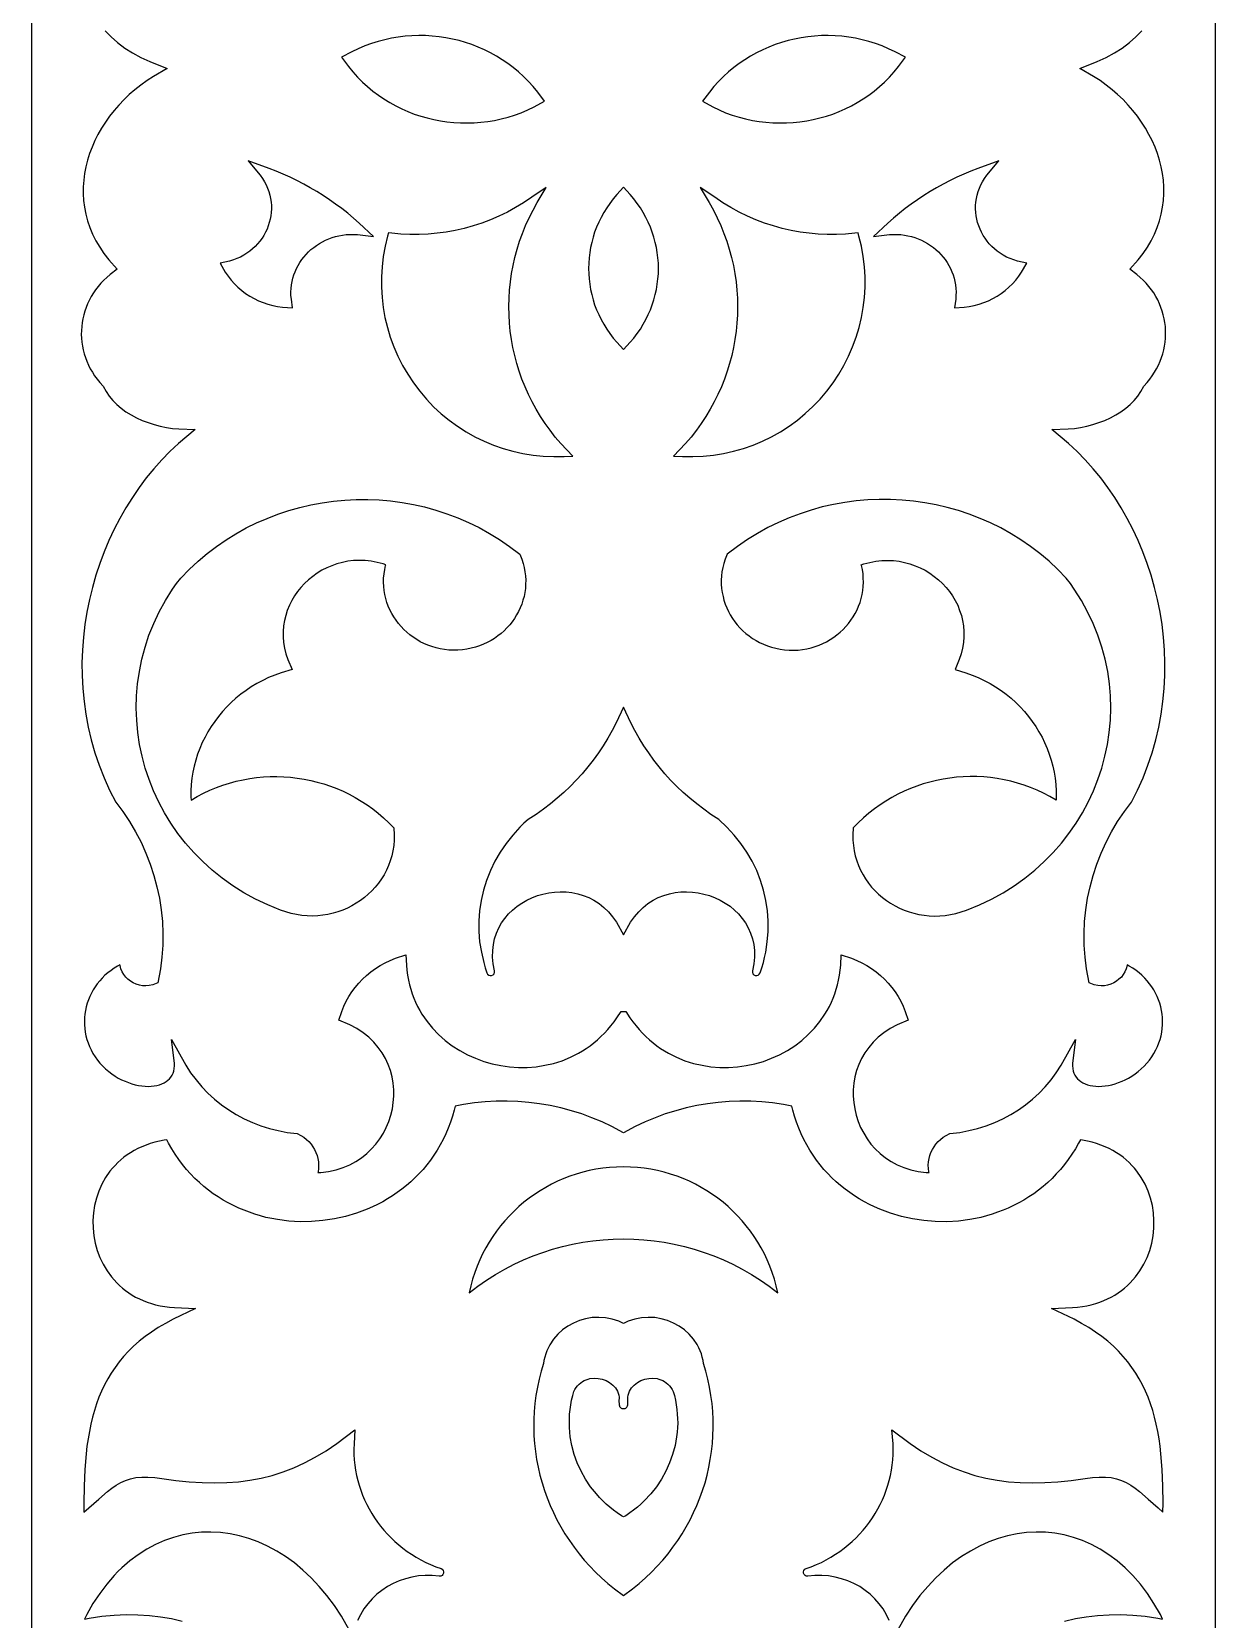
# Model space of a CAD drawing. Extents: x 1009 to 1098, y 41 to 748.
# Drawn here: x 1008.7 to 1098.2, y 456.9 to 577 of the extents above; entities that cross this region are included whole.
import ezdxf

# ---------------------------------------------------------------- set-up
doc = ezdxf.new("R2010")
doc.units = 0
doc.layers.add('LAYER_1', color=18, linetype='CONTINUOUS')

msp = doc.modelspace()

# ---------------------------------------------------------------- linework, layer by layer
at = {"layer": 'LAYER_1'}
for points in [[(1008.66, 394.03), (1008.66, 692.78)], [(1098.18, 692.78), (1098.18, 394.03)], [(1014.22, 577.1), (1014.67, 576.64), (1015.16, 576.21), (1015.7, 575.8), (1016.28, 575.43), (1016.91, 575.08), (1017.59, 574.77), (1018.91, 574.26), (1017.86, 573.65), (1017.38, 573.34), (1016.91, 573), (1016.47, 572.65), (1016.04, 572.28), (1015.64, 571.9), (1015.25, 571.49), (1014.89, 571.07), (1014.55, 570.64), (1014.23, 570.2), (1013.94, 569.74), (1013.67, 569.27), (1013.43, 568.8), (1013.22, 568.31), (1013.03, 567.82), (1012.88, 567.32), (1012.75, 566.82), (1012.65, 566.31), (1012.59, 565.8), (1012.55, 565.29), (1012.55, 564.77), (1012.58, 564.26), (1012.64, 563.75), (1012.74, 563.23), (1012.88, 562.73), (1013.05, 562.22), (1013.26, 561.72), (1013.51, 561.22), (1013.8, 560.73), (1014.12, 560.25), (1014.49, 559.78), (1015.13, 559.06), (1014.59, 558.66), (1014.34, 558.45), (1014.11, 558.23), (1013.89, 558), (1013.68, 557.77), (1013.49, 557.52), (1013.32, 557.27), (1013.16, 557), (1013.02, 556.74), (1012.89, 556.46), (1012.77, 556.18), (1012.68, 555.9), (1012.59, 555.61), (1012.53, 555.32), (1012.47, 555.03), (1012.44, 554.74), (1012.42, 554.44), (1012.41, 554.14), (1012.42, 553.85), (1012.45, 553.55), (1012.5, 553.25), (1012.55, 552.96), (1012.63, 552.67), (1012.72, 552.38), (1012.83, 552.1), (1012.95, 551.82), (1013.09, 551.54), (1013.25, 551.27), (1013.42, 551.01), (1013.61, 550.75), (1013.82, 550.5), (1014.07, 550.23), (1014.29, 549.81), (1014.52, 549.47), (1014.79, 549.14), (1015.1, 548.84), (1015.43, 548.55), (1015.79, 548.29), (1016.18, 548.04), (1016.59, 547.82), (1017.02, 547.63), (1017.47, 547.46), (1017.92, 547.31), (1018.38, 547.19), (1018.85, 547.09), (1019.32, 547.02), (1019.78, 546.98), (1021.02, 546.94), (1019.76, 545.87), (1019.11, 545.27), (1018.49, 544.64), (1017.89, 543.97), (1017.32, 543.28), (1016.78, 542.55), (1016.27, 541.8), (1015.78, 541.02), (1015.32, 540.22), (1014.89, 539.4), (1014.5, 538.55), (1014.13, 537.69), (1013.8, 536.81), (1013.51, 535.91), (1013.25, 534.99), (1013.02, 534.07), (1012.83, 533.13), (1012.68, 532.18), (1012.57, 531.22), (1012.5, 530.26), (1012.46, 529.29), (1012.47, 528.32), (1012.52, 527.34), (1012.62, 526.37), (1012.75, 525.4), (1012.94, 524.42), (1013.16, 523.46), (1013.44, 522.49), (1013.76, 521.54), (1014.13, 520.59), (1014.55, 519.66), (1015.01, 518.75), (1015.54, 518.04), (1016.05, 517.29), (1016.51, 516.51), (1016.93, 515.71), (1017.3, 514.89), (1017.62, 514.06), (1017.9, 513.21), (1018.13, 512.35), (1018.32, 511.48), (1018.45, 510.6), (1018.54, 509.71), (1018.58, 508.82), (1018.57, 507.93), (1018.51, 507.03), (1018.4, 506.13), (1018.21, 505.08), (1017.81, 504.93), (1017.55, 504.88), (1017.3, 504.85), (1017.05, 504.86), (1016.8, 504.9), (1016.57, 504.98), (1016.34, 505.07), (1016.13, 505.2), (1015.94, 505.35), (1015.77, 505.52), (1015.62, 505.71), (1015.5, 505.92), (1015.4, 506.15), (1015.34, 506.39), (1015.33, 506.43), (1015.16, 506.34), (1014.9, 506.19), (1014.66, 506.02), (1014.42, 505.84), (1014.2, 505.65), (1014, 505.44), (1013.8, 505.23), (1013.62, 505.01), (1013.46, 504.78), (1013.31, 504.54), (1013.18, 504.3), (1013.06, 504.05), (1012.95, 503.79), (1012.86, 503.53), (1012.79, 503.27), (1012.73, 503), (1012.68, 502.72), (1012.66, 502.45), (1012.65, 502.17), (1012.65, 501.9), (1012.67, 501.62), (1012.71, 501.35), (1012.76, 501.07), (1012.83, 500.8), (1012.92, 500.53), (1013.03, 500.26), (1013.15, 500), (1013.29, 499.74), (1013.45, 499.49), (1013.63, 499.24), (1013.82, 499.01), (1014.03, 498.78), (1014.25, 498.57), (1014.48, 498.37), (1014.72, 498.19), (1014.96, 498.03), (1015.21, 497.88), (1015.46, 497.75), (1015.72, 497.63), (1015.97, 497.53), (1016.23, 497.44), (1016.49, 497.37), (1016.74, 497.32), (1016.99, 497.28), (1017.23, 497.26), (1017.47, 497.25), (1017.7, 497.26), (1017.91, 497.29), (1018.12, 497.32), (1018.32, 497.37), (1018.5, 497.44), (1018.67, 497.52), (1018.83, 497.61), (1018.96, 497.71), (1019.08, 497.82), (1019.19, 497.95), (1019.28, 498.09), (1019.35, 498.24), (1019.41, 498.41), (1019.44, 498.59), (1019.46, 498.79), (1019.45, 499), (1019.22, 500.79), (1020.32, 498.84), (1020.68, 498.27), (1021.09, 497.73), (1021.52, 497.22), (1021.99, 496.74), (1022.49, 496.28), (1023.01, 495.86), (1023.56, 495.47), (1024.13, 495.12), (1024.73, 494.8), (1025.35, 494.52), (1025.98, 494.27), (1026.64, 494.07), (1027.3, 493.9), (1027.99, 493.77), (1028.75, 493.68), (1029.02, 493.54), (1029.24, 493.4), (1029.44, 493.24), (1029.62, 493.07), (1029.79, 492.88), (1029.93, 492.68), (1030.06, 492.47), (1030.16, 492.24), (1030.25, 492.01), (1030.31, 491.78), (1030.35, 491.53), (1030.36, 491.28), (1030.36, 491.04), (1030.32, 490.78), (1030.31, 490.72), (1030.53, 490.73), (1031.12, 490.81), (1031.68, 490.93), (1032.21, 491.1), (1032.71, 491.31), (1033.18, 491.56), (1033.61, 491.85), (1034.01, 492.16), (1034.37, 492.51), (1034.7, 492.88), (1035, 493.28), (1035.26, 493.7), (1035.48, 494.14), (1035.67, 494.59), (1035.82, 495.06), (1035.94, 495.54), (1036.01, 496.02), (1036.05, 496.51), (1036.04, 496.99), (1036, 497.48), (1035.92, 497.96), (1035.79, 498.44), (1035.62, 498.9), (1035.42, 499.35), (1035.17, 499.78), (1034.87, 500.2), (1034.53, 500.59), (1034.15, 500.96), (1033.72, 501.31), (1033.25, 501.62), (1032.73, 501.9), (1031.89, 502.26), (1032.11, 502.92), (1032.27, 503.31), (1032.45, 503.69), (1032.65, 504.05), (1032.88, 504.4), (1033.13, 504.74), (1033.4, 505.06), (1033.69, 505.36), (1033.99, 505.64), (1034.32, 505.91), (1034.66, 506.16), (1035.02, 506.39), (1035.39, 506.59), (1035.78, 506.78), (1036.18, 506.94), (1036.95, 507.2), (1037, 506.41), (1037.03, 506.03), (1037.08, 505.66), (1037.15, 505.29), (1037.23, 504.94), (1037.33, 504.59), (1037.44, 504.26), (1037.56, 503.93), (1037.7, 503.61), (1037.85, 503.3), (1038.01, 503), (1038.18, 502.71), (1038.56, 502.15), (1038.98, 501.64), (1039.44, 501.16), (1039.94, 500.72), (1040.47, 500.32), (1041.03, 499.96), (1041.61, 499.64), (1042.22, 499.37), (1042.85, 499.14), (1043.49, 498.95), (1044.14, 498.82), (1044.8, 498.72), (1045.47, 498.68), (1046.14, 498.68), (1046.81, 498.73), (1047.48, 498.84), (1048.13, 498.99), (1048.78, 499.19), (1049.41, 499.45), (1050.03, 499.76), (1050.32, 499.93), (1050.61, 500.12), (1050.9, 500.32), (1051.18, 500.54), (1051.46, 500.77), (1051.72, 501.01), (1051.98, 501.27), (1052.23, 501.54), (1052.47, 501.83), (1052.71, 502.13), (1052.93, 502.44), (1053.24, 502.91), (1053.42, 502.91), (1053.61, 502.91), (1053.91, 502.44), (1054.14, 502.13), (1054.37, 501.83), (1054.61, 501.54), (1054.86, 501.27), (1055.12, 501.01), (1055.39, 500.77), (1055.66, 500.54), (1055.94, 500.32), (1056.23, 500.12), (1056.82, 499.76), (1057.43, 499.45), (1058.06, 499.19), (1058.71, 498.99), (1059.37, 498.84), (1060.03, 498.73), (1060.7, 498.68), (1061.37, 498.68), (1062.04, 498.72), (1062.7, 498.82), (1063.36, 498.95), (1064, 499.14), (1064.63, 499.37), (1065.23, 499.64), (1065.82, 499.96), (1066.38, 500.32), (1066.9, 500.72), (1067.4, 501.16), (1067.86, 501.64), (1068.28, 502.15), (1068.66, 502.71), (1068.84, 503), (1069, 503.3), (1069.15, 503.61), (1069.28, 503.93), (1069.4, 504.26), (1069.51, 504.59), (1069.61, 504.94), (1069.69, 505.29), (1069.76, 505.66), (1069.81, 506.03), (1069.85, 506.41), (1069.89, 507.2), (1070.67, 506.94), (1071.07, 506.78), (1071.46, 506.59), (1071.83, 506.39), (1072.19, 506.16), (1072.53, 505.91), (1072.85, 505.64), (1073.16, 505.36), (1073.45, 505.06), (1073.71, 504.74), (1073.96, 504.4), (1074.19, 504.05), (1074.4, 503.69), (1074.58, 503.31), (1074.74, 502.92), (1074.96, 502.26), (1074.12, 501.9), (1073.6, 501.62), (1073.12, 501.31), (1072.69, 500.96), (1072.31, 500.59), (1071.97, 500.2), (1071.68, 499.78), (1071.43, 499.35), (1071.22, 498.9), (1071.05, 498.44), (1070.93, 497.96), (1070.85, 497.48), (1070.8, 496.99), (1070.8, 496.51), (1070.84, 496.02), (1070.91, 495.54), (1071.02, 495.06), (1071.17, 494.59), (1071.36, 494.14), (1071.59, 493.7), (1071.85, 493.28), (1072.14, 492.88), (1072.47, 492.51), (1072.84, 492.16), (1073.24, 491.85), (1073.67, 491.56), (1074.13, 491.31), (1074.63, 491.1), (1075.16, 490.93), (1075.72, 490.81), (1076.32, 490.73), (1076.54, 490.72), (1076.52, 490.78), (1076.49, 491.04), (1076.48, 491.28), (1076.5, 491.53), (1076.54, 491.78), (1076.6, 492.01), (1076.68, 492.24), (1076.79, 492.47), (1076.91, 492.68), (1077.06, 492.88), (1077.22, 493.07), (1077.41, 493.24), (1077.61, 493.4), (1077.83, 493.54), (1078.1, 493.68), (1078.86, 493.77), (1079.54, 493.9), (1080.21, 494.07), (1080.86, 494.27), (1081.5, 494.52), (1082.12, 494.8), (1082.71, 495.12), (1083.29, 495.47), (1083.84, 495.86), (1084.36, 496.28), (1084.86, 496.74), (1085.32, 497.22), (1085.76, 497.73), (1086.16, 498.27), (1086.53, 498.84), (1087.62, 500.79), (1087.39, 499), (1087.39, 498.79), (1087.4, 498.59), (1087.44, 498.41), (1087.49, 498.24), (1087.57, 498.09), (1087.66, 497.95), (1087.76, 497.82), (1087.88, 497.71), (1088.02, 497.61), (1088.17, 497.52), (1088.34, 497.44), (1088.53, 497.37), (1088.72, 497.32), (1088.93, 497.29), (1089.15, 497.26), (1089.38, 497.25), (1089.61, 497.26), (1089.86, 497.28), (1090.11, 497.32), (1090.36, 497.37), (1090.61, 497.44), (1090.87, 497.53), (1091.13, 497.63), (1091.38, 497.75), (1091.63, 497.88), (1091.88, 498.03), (1092.13, 498.19), (1092.36, 498.37), (1092.59, 498.57), (1092.81, 498.78), (1093.02, 499.01), (1093.22, 499.24), (1093.39, 499.49), (1093.55, 499.74), (1093.69, 500), (1093.82, 500.26), (1093.92, 500.53), (1094.01, 500.8), (1094.08, 501.07), (1094.14, 501.35), (1094.17, 501.62), (1094.19, 501.9), (1094.2, 502.17), (1094.19, 502.45), (1094.16, 502.72), (1094.12, 503), (1094.06, 503.27), (1093.98, 503.53), (1093.89, 503.79), (1093.79, 504.05), (1093.67, 504.3), (1093.53, 504.54), (1093.38, 504.78), (1093.22, 505.01), (1093.04, 505.23), (1092.85, 505.44), (1092.64, 505.65), (1092.42, 505.84), (1092.19, 506.02), (1091.94, 506.19), (1091.68, 506.34), (1091.51, 506.43), (1091.51, 506.39), (1091.44, 506.15), (1091.35, 505.92), (1091.22, 505.71), (1091.08, 505.52), (1090.9, 505.35), (1090.71, 505.2), (1090.5, 505.07), (1090.28, 504.98), (1090.04, 504.9), (1089.8, 504.86), (1089.55, 504.85), (1089.29, 504.88), (1089.03, 504.93), (1088.64, 505.08), (1088.45, 506.13), (1088.34, 507.03), (1088.28, 507.93), (1088.27, 508.82), (1088.3, 509.71), (1088.39, 510.6), (1088.53, 511.48), (1088.71, 512.35), (1088.94, 513.21), (1089.22, 514.06), (1089.55, 514.89), (1089.92, 515.71), (1090.34, 516.51), (1090.8, 517.29), (1091.31, 518.04), (1091.84, 518.75), (1092.3, 519.66), (1092.72, 520.59), (1093.09, 521.54), (1093.41, 522.49), (1093.68, 523.46), (1093.91, 524.42), (1094.09, 525.4), (1094.23, 526.37), (1094.32, 527.34), (1094.37, 528.32), (1094.38, 529.29), (1094.35, 530.26), (1094.28, 531.22), (1094.16, 532.18), (1094.01, 533.13), (1093.82, 534.07), (1093.6, 534.99), (1093.34, 535.91), (1093.04, 536.81), (1092.71, 537.69), (1092.35, 538.55), (1091.95, 539.4), (1091.52, 540.22), (1091.07, 541.02), (1090.58, 541.8), (1090.06, 542.55), (1089.52, 543.28), (1088.95, 543.97), (1088.35, 544.64), (1087.73, 545.27), (1087.09, 545.87), (1085.82, 546.94), (1087.07, 546.98), (1087.53, 547.02), (1088, 547.09), (1088.46, 547.19), (1088.92, 547.31), (1089.38, 547.46), (1089.82, 547.63), (1090.25, 547.82), (1090.66, 548.04), (1091.05, 548.29), (1091.41, 548.55), (1091.75, 548.84), (1092.05, 549.14), (1092.32, 549.47), (1092.55, 549.81), (1092.77, 550.23), (1093.03, 550.5), (1093.23, 550.75), (1093.42, 551.01), (1093.6, 551.27), (1093.75, 551.54), (1093.89, 551.82), (1094.02, 552.1), (1094.12, 552.38), (1094.22, 552.67), (1094.29, 552.96), (1094.35, 553.25), (1094.39, 553.55), (1094.42, 553.85), (1094.43, 554.14), (1094.43, 554.44), (1094.41, 554.74), (1094.37, 555.03), (1094.32, 555.32), (1094.25, 555.61), (1094.17, 555.9), (1094.07, 556.18), (1093.96, 556.46), (1093.83, 556.74), (1093.69, 557), (1093.53, 557.27), (1093.35, 557.52), (1093.16, 557.77), (1092.96, 558), (1092.74, 558.23), (1092.5, 558.45), (1092.25, 558.66), (1091.72, 559.06), (1092.35, 559.78), (1092.72, 560.25), (1093.05, 560.73), (1093.34, 561.22), (1093.58, 561.72), (1093.79, 562.22), (1093.97, 562.73), (1094.1, 563.23), (1094.2, 563.75), (1094.27, 564.26), (1094.3, 564.77), (1094.29, 565.29), (1094.26, 565.8), (1094.19, 566.31), (1094.1, 566.82), (1093.97, 567.32), (1093.81, 567.82), (1093.63, 568.31), (1093.41, 568.8), (1093.17, 569.27), (1092.91, 569.74), (1092.61, 570.2), (1092.3, 570.64), (1091.96, 571.07), (1091.59, 571.49), (1091.21, 571.9), (1090.8, 572.28), (1090.38, 572.65), (1089.93, 573), (1089.47, 573.34), (1088.98, 573.65), (1087.94, 574.26), (1089.25, 574.77), (1089.93, 575.08), (1090.56, 575.43), (1091.15, 575.8), (1091.69, 576.21), (1092.18, 576.64), (1092.63, 577.1)], [(1032.91, 455.74), (1032.08, 457.16), (1031.55, 457.97), (1030.99, 458.72), (1030.41, 459.42), (1029.8, 460.06), (1029.17, 460.65), (1028.53, 461.19), (1027.86, 461.67), (1027.19, 462.09), (1026.5, 462.46), (1025.8, 462.78), (1025.09, 463.04), (1024.37, 463.24), (1023.66, 463.39), (1022.94, 463.49), (1022.22, 463.53), (1021.5, 463.51), (1020.79, 463.44), (1020.08, 463.31), (1019.38, 463.13), (1018.7, 462.89), (1018.02, 462.59), (1017.36, 462.24), (1016.71, 461.82), (1016.08, 461.36), (1015.47, 460.83), (1015.18, 460.54), (1014.89, 460.24), (1014.33, 459.6), (1013.8, 458.89), (1013.29, 458.13), (1012.82, 457.3), (1012.64, 456.95), (1013.01, 457.02), (1013.96, 457.16), (1014.89, 457.25), (1015.8, 457.29), (1016.69, 457.28), (1017.56, 457.23), (1018.41, 457.12), (1019.24, 456.98), (1020.05, 456.78)], [(1086.79, 456.78), (1087.6, 456.98), (1088.43, 457.12), (1089.28, 457.23), (1090.15, 457.28), (1091.04, 457.29), (1091.95, 457.25), (1092.88, 457.16), (1093.83, 457.02), (1094.2, 456.95), (1094.03, 457.3), (1093.55, 458.13), (1093.05, 458.89), (1092.52, 459.6), (1091.95, 460.24), (1091.37, 460.83), (1090.76, 461.36), (1090.13, 461.82), (1089.49, 462.24), (1088.83, 462.59), (1088.15, 462.89), (1087.46, 463.13), (1086.76, 463.31), (1086.06, 463.44), (1085.34, 463.51), (1084.63, 463.53), (1083.91, 463.49), (1083.19, 463.39), (1082.47, 463.24), (1081.76, 463.04), (1081.05, 462.78), (1080.35, 462.46), (1079.66, 462.09), (1078.98, 461.67), (1078.32, 461.19), (1077.67, 460.65), (1077.04, 460.06), (1076.44, 459.42), (1075.85, 458.72), (1075.29, 457.97), (1074.76, 457.16), (1073.94, 455.74)]]:
    msp.add_lwpolyline(points, dxfattribs=at)
for points in [[(1032.1, 575.1), (1032.62, 574.4), (1032.96, 573.99), (1033.31, 573.6), (1033.68, 573.23), (1034.06, 572.88), (1034.46, 572.55), (1034.88, 572.24), (1035.3, 571.95), (1035.74, 571.68), (1036.19, 571.43), (1036.65, 571.2), (1037.12, 571), (1037.59, 570.81), (1038.08, 570.65), (1038.57, 570.51), (1039.07, 570.39), (1039.57, 570.29), (1040.07, 570.22), (1040.59, 570.16), (1041.1, 570.13), (1041.61, 570.13), (1042.13, 570.14), (1042.64, 570.18), (1043.16, 570.24), (1043.67, 570.33), (1044.18, 570.44), (1044.69, 570.57), (1045.19, 570.73), (1045.69, 570.91), (1046.18, 571.12), (1046.67, 571.35), (1047.45, 571.77), (1046.93, 572.47), (1046.59, 572.88), (1046.24, 573.27), (1045.87, 573.64), (1045.48, 573.99), (1045.08, 574.32), (1044.67, 574.63), (1044.24, 574.92), (1043.81, 575.19), (1043.36, 575.44), (1042.9, 575.67), (1042.43, 575.87), (1041.95, 576.06), (1041.47, 576.22), (1040.98, 576.36), (1040.48, 576.48), (1039.98, 576.58), (1039.47, 576.66), (1038.96, 576.71), (1038.45, 576.74), (1037.93, 576.75), (1037.42, 576.73), (1036.9, 576.69), (1036.39, 576.63), (1035.87, 576.54), (1035.36, 576.43), (1034.86, 576.3), (1034.35, 576.14), (1033.85, 575.96), (1033.36, 575.75), (1032.88, 575.52)], [(1059.4, 571.77), (1060.18, 571.35), (1060.66, 571.12), (1061.15, 570.91), (1061.65, 570.73), (1062.16, 570.57), (1062.66, 570.44), (1063.17, 570.33), (1063.69, 570.24), (1064.2, 570.18), (1064.72, 570.14), (1065.23, 570.13), (1065.75, 570.13), (1066.26, 570.16), (1066.77, 570.22), (1067.28, 570.29), (1067.78, 570.39), (1068.28, 570.51), (1068.77, 570.65), (1069.25, 570.81), (1069.73, 571), (1070.2, 571.2), (1070.66, 571.43), (1071.1, 571.68), (1071.54, 571.95), (1071.97, 572.24), (1072.38, 572.55), (1072.78, 572.88), (1073.17, 573.23), (1073.54, 573.6), (1073.89, 573.99), (1074.23, 574.4), (1074.75, 575.1), (1073.97, 575.52), (1073.48, 575.75), (1072.99, 575.96), (1072.49, 576.14), (1071.99, 576.3), (1071.48, 576.43), (1070.97, 576.54), (1070.46, 576.63), (1069.94, 576.69), (1069.43, 576.73), (1068.91, 576.75), (1068.4, 576.74), (1067.88, 576.71), (1067.37, 576.66), (1066.87, 576.58), (1066.36, 576.48), (1065.87, 576.36), (1065.38, 576.22), (1064.89, 576.06), (1064.42, 575.87), (1063.95, 575.67), (1063.49, 575.44), (1063.04, 575.19), (1062.6, 574.92), (1062.18, 574.63), (1061.76, 574.32), (1061.36, 573.99), (1060.98, 573.64), (1060.61, 573.27), (1060.26, 572.88), (1059.92, 572.47)], [(1025.48, 556.84), (1025.81, 556.68), (1026.16, 556.54), (1026.52, 556.42), (1026.89, 556.32), (1027.26, 556.24), (1027.64, 556.19), (1028.39, 556.14), (1028.3, 556.8), (1028.27, 557.07), (1028.27, 557.35), (1028.28, 557.61), (1028.31, 557.88), (1028.36, 558.14), (1028.42, 558.39), (1028.49, 558.64), (1028.59, 558.88), (1028.69, 559.12), (1028.81, 559.35), (1028.94, 559.57), (1029.09, 559.79), (1029.24, 559.99), (1029.41, 560.19), (1029.59, 560.37), (1029.78, 560.55), (1029.99, 560.72), (1030.2, 560.87), (1030.42, 561.02), (1030.65, 561.15), (1030.88, 561.27), (1031.13, 561.37), (1031.38, 561.46), (1031.64, 561.54), (1031.9, 561.6), (1032.17, 561.65), (1032.45, 561.69), (1032.73, 561.7), (1033.01, 561.7), (1033.3, 561.69), (1034.51, 561.54), (1033.43, 562.55), (1033, 562.93), (1032.56, 563.3), (1032.11, 563.65), (1031.65, 563.99), (1031.19, 564.32), (1030.71, 564.64), (1030.23, 564.94), (1029.73, 565.23), (1029.23, 565.51), (1028.72, 565.77), (1028.21, 566.02), (1027.68, 566.26), (1027.15, 566.48), (1026.61, 566.69), (1025.04, 567.26), (1025.94, 566.18), (1026.11, 565.94), (1026.26, 565.69), (1026.39, 565.45), (1026.5, 565.19), (1026.6, 564.94), (1026.67, 564.68), (1026.73, 564.42), (1026.77, 564.15), (1026.79, 563.89), (1026.79, 563.63), (1026.78, 563.37), (1026.75, 563.11), (1026.7, 562.85), (1026.63, 562.6), (1026.55, 562.35), (1026.46, 562.1), (1026.35, 561.86), (1026.22, 561.63), (1026.08, 561.41), (1025.92, 561.19), (1025.75, 560.99), (1025.57, 560.79), (1025.37, 560.6), (1025.16, 560.43), (1024.93, 560.27), (1024.7, 560.12), (1024.44, 559.99), (1024.18, 559.87), (1023.91, 559.77), (1023.62, 559.68), (1022.91, 559.52), (1023.3, 558.85), (1023.51, 558.53), (1023.75, 558.24), (1023.99, 557.96), (1024.26, 557.7), (1024.54, 557.46), (1024.84, 557.23), (1025.15, 557.03)], [(1081.37, 556.84), (1081.69, 557.03), (1082, 557.23), (1082.3, 557.46), (1082.58, 557.7), (1082.85, 557.96), (1083.1, 558.24), (1083.33, 558.53), (1083.54, 558.85), (1083.93, 559.52), (1083.23, 559.68), (1082.94, 559.77), (1082.66, 559.87), (1082.4, 559.99), (1082.15, 560.12), (1081.91, 560.27), (1081.69, 560.43), (1081.48, 560.6), (1081.28, 560.79), (1081.09, 560.99), (1080.92, 561.19), (1080.77, 561.41), (1080.62, 561.63), (1080.5, 561.86), (1080.39, 562.1), (1080.29, 562.35), (1080.21, 562.6), (1080.15, 562.85), (1080.1, 563.11), (1080.07, 563.37), (1080.05, 563.63), (1080.06, 563.89), (1080.08, 564.15), (1080.12, 564.42), (1080.17, 564.68), (1080.25, 564.94), (1080.34, 565.19), (1080.45, 565.45), (1080.58, 565.69), (1080.73, 565.94), (1080.91, 566.18), (1081.81, 567.26), (1080.23, 566.69), (1079.69, 566.48), (1079.16, 566.26), (1078.64, 566.02), (1078.12, 565.77), (1077.61, 565.51), (1077.11, 565.23), (1076.62, 564.94), (1076.13, 564.64), (1075.66, 564.32), (1075.19, 563.99), (1074.73, 563.65), (1074.29, 563.3), (1073.85, 562.93), (1073.42, 562.55), (1072.33, 561.54), (1073.54, 561.69), (1073.83, 561.7), (1074.12, 561.7), (1074.4, 561.69), (1074.67, 561.65), (1074.94, 561.6), (1075.21, 561.54), (1075.47, 561.46), (1075.72, 561.37), (1075.96, 561.27), (1076.2, 561.15), (1076.43, 561.02), (1076.65, 560.87), (1076.86, 560.72), (1077.06, 560.55), (1077.25, 560.37), (1077.43, 560.19), (1077.6, 559.99), (1077.76, 559.79), (1077.9, 559.57), (1078.03, 559.35), (1078.15, 559.12), (1078.26, 558.88), (1078.35, 558.64), (1078.43, 558.39), (1078.49, 558.14), (1078.53, 557.88), (1078.56, 557.61), (1078.58, 557.35), (1078.57, 557.07), (1078.55, 556.8), (1078.45, 556.14), (1079.2, 556.19), (1079.58, 556.24), (1079.96, 556.32), (1080.32, 556.42), (1080.68, 556.54), (1081.03, 556.68)], [(1053.42, 565.27), (1052.91, 564.72), (1052.64, 564.39), (1052.38, 564.05), (1052.15, 563.71), (1051.93, 563.36), (1051.73, 562.99), (1051.55, 562.63), (1051.39, 562.25), (1051.24, 561.87), (1051.12, 561.49), (1051.02, 561.1), (1050.93, 560.71), (1050.87, 560.32), (1050.82, 559.92), (1050.79, 559.52), (1050.78, 559.13), (1050.79, 558.73), (1050.82, 558.33), (1050.87, 557.94), (1050.93, 557.54), (1051.02, 557.15), (1051.12, 556.76), (1051.24, 556.38), (1051.39, 556), (1051.55, 555.63), (1051.73, 555.26), (1051.93, 554.9), (1052.15, 554.54), (1052.38, 554.2), (1052.64, 553.86), (1052.91, 553.54), (1053.42, 552.99), (1053.93, 553.54), (1054.21, 553.86), (1054.46, 554.2), (1054.7, 554.54), (1054.92, 554.9), (1055.12, 555.26), (1055.3, 555.63), (1055.46, 556), (1055.6, 556.38), (1055.72, 556.76), (1055.83, 557.15), (1055.91, 557.54), (1055.98, 557.94), (1056.03, 558.33), (1056.06, 558.73), (1056.07, 559.13), (1056.06, 559.52), (1056.03, 559.92), (1055.98, 560.32), (1055.91, 560.71), (1055.83, 561.1), (1055.72, 561.49), (1055.6, 561.87), (1055.46, 562.25), (1055.3, 562.63), (1055.12, 562.99), (1054.92, 563.36), (1054.7, 563.71), (1054.46, 564.05), (1054.21, 564.39), (1053.93, 564.72)], [(1054.28, 479.64), (1053.78, 479.48), (1053.52, 479.37), (1053.42, 479.32), (1053.32, 479.37), (1053.07, 479.48), (1052.82, 479.57), (1052.56, 479.64), (1052.06, 479.74), (1051.55, 479.77), (1051.05, 479.75), (1050.56, 479.67), (1050.09, 479.53), (1049.63, 479.34), (1049.2, 479.1), (1048.81, 478.82), (1048.45, 478.49), (1048.12, 478.12), (1047.85, 477.7), (1047.63, 477.25), (1047.54, 477.01), (1047.46, 476.76), (1047.4, 476.51), (1047.36, 476.28), (1047.19, 475.7), (1047.04, 475.09), (1046.91, 474.48), (1046.8, 473.87), (1046.72, 473.26), (1046.67, 472.65), (1046.64, 472.04), (1046.64, 471.43), (1046.65, 470.82), (1046.7, 470.22), (1046.76, 469.62), (1046.85, 469.02), (1046.97, 468.43), (1047.1, 467.84), (1047.26, 467.26), (1047.44, 466.68), (1047.65, 466.11), (1047.87, 465.55), (1048.12, 465), (1048.39, 464.45), (1048.68, 463.92), (1048.99, 463.39), (1049.33, 462.88), (1049.68, 462.38), (1050.06, 461.89), (1050.45, 461.41), (1050.87, 460.94), (1051.31, 460.49), (1051.76, 460.06), (1052.24, 459.64), (1052.73, 459.24), (1053.42, 458.72), (1054.11, 459.24), (1054.61, 459.64), (1055.08, 460.06), (1055.54, 460.49), (1055.98, 460.94), (1056.39, 461.41), (1056.79, 461.89), (1057.16, 462.38), (1057.52, 462.88), (1057.85, 463.39), (1058.16, 463.92), (1058.46, 464.45), (1058.73, 465), (1058.97, 465.55), (1059.2, 466.11), (1059.4, 466.68), (1059.59, 467.26), (1059.74, 467.84), (1059.88, 468.43), (1059.99, 469.02), (1060.08, 469.62), (1060.15, 470.22), (1060.19, 470.82), (1060.21, 471.43), (1060.2, 472.04), (1060.17, 472.65), (1060.12, 473.26), (1060.04, 473.87), (1059.94, 474.48), (1059.81, 475.09), (1059.65, 475.7), (1059.48, 476.28), (1059.44, 476.51), (1059.38, 476.76), (1059.31, 477.01), (1059.22, 477.25), (1059.11, 477.48), (1058.99, 477.71), (1058.72, 478.12), (1058.4, 478.49), (1058.04, 478.82), (1057.64, 479.1), (1057.21, 479.34), (1056.76, 479.53), (1056.28, 479.67), (1055.79, 479.75), (1055.29, 479.77), (1054.78, 479.74)]]:
    msp.add_lwpolyline(points, close=True, dxfattribs=at)
for points in [[(1035.57, 561.57, 0.509066), (1048.93, 544.9), (1049.59, 544.93), (1049.13, 545.4, -0.33706), (1046.9, 564.11), (1047.57, 565.24), (1046.48, 564.51), (1045.87, 564.1), (1045.26, 563.73), (1044.64, 563.39), (1044, 563.08), (1043.36, 562.8), (1042.7, 562.56), (1042.04, 562.34), (1041.37, 562.16), (1040.7, 562), (1040.02, 561.88), (1039.33, 561.79), (1038.64, 561.73), (1037.96, 561.7), (1037.27, 561.7), (1036.58, 561.73), (1035.89, 561.79), (1035.64, 561.81)], [(1057.67, 545.4), (1057.21, 544.93), (1057.88, 544.9, 0.509066), (1071.23, 561.57), (1071.17, 561.81), (1070.92, 561.79), (1070.22, 561.73), (1069.53, 561.7), (1068.84, 561.7), (1068.16, 561.73), (1067.47, 561.79), (1066.79, 561.88), (1066.1, 562), (1065.43, 562.16), (1064.76, 562.34), (1064.1, 562.56), (1063.44, 562.8), (1062.8, 563.08), (1062.16, 563.39), (1061.54, 563.73), (1060.93, 564.1), (1060.33, 564.51), (1059.23, 565.24), (1059.9, 564.11, -0.33706)], [(1020.71, 518.9, -0.354514), (1036.05, 516.81), (1036.08, 516.28), (1036.07, 515.87), (1036.04, 515.46), (1035.98, 515.07), (1035.89, 514.69), (1035.78, 514.31), (1035.65, 513.95), (1035.49, 513.6), (1035.31, 513.26), (1035.11, 512.94), (1034.89, 512.63), (1034.65, 512.33), (1034.39, 512.05), (1034.12, 511.79), (1033.83, 511.54), (1033.53, 511.31), (1033.21, 511.1), (1032.88, 510.91), (1032.54, 510.73), (1032.19, 510.58), (1031.82, 510.45), (1031.45, 510.34), (1031.07, 510.25), (1030.69, 510.19), (1030.29, 510.15), (1029.9, 510.13), (1029.5, 510.14), (1029.09, 510.18), (1028.69, 510.24), (1028.28, 510.33), (1027.87, 510.44), (1027.47, 510.59), (1026.51, 510.98), (1025.59, 511.41), (1024.7, 511.9), (1023.86, 512.43), (1023.06, 513), (1022.31, 513.6), (1021.59, 514.25), (1020.92, 514.93), (1020.3, 515.64), (1019.72, 516.38), (1019.19, 517.15), (1018.7, 517.94), (1018.27, 518.76), (1017.88, 519.6), (1017.54, 520.46), (1017.25, 521.33), (1017.01, 522.22), (1016.82, 523.12), (1016.68, 524.03), (1016.6, 524.94), (1016.57, 525.86), (1016.59, 526.79), (1016.67, 527.71), (1016.8, 528.64), (1016.99, 529.56), (1017.23, 530.47), (1017.53, 531.37), (1017.89, 532.27), (1018.31, 533.15), (1018.79, 534.01), (1019.32, 534.86), (1019.62, 535.28), (1019.93, 535.7), (1020.58, 536.36), (1021.24, 536.98), (1021.92, 537.55), (1022.63, 538.09), (1023.36, 538.6), (1024.11, 539.06), (1024.88, 539.49), (1025.66, 539.87), (1026.46, 540.22), (1027.27, 540.54), (1028.1, 540.81), (1028.93, 541.05), (1029.78, 541.24), (1030.63, 541.4), (1031.49, 541.52), (1032.35, 541.6), (1033.21, 541.65), (1034.08, 541.65), (1034.95, 541.61), (1035.81, 541.54), (1036.68, 541.43), (1037.53, 541.27), (1038.38, 541.08), (1039.23, 540.85), (1040.06, 540.57), (1040.89, 540.26), (1041.7, 539.91), (1042.5, 539.52), (1043.28, 539.08), (1044.05, 538.61), (1044.79, 538.1), (1045.58, 537.5), (1045.73, 537.12), (1045.83, 536.8), (1045.91, 536.49), (1045.97, 536.17), (1046.01, 535.86), (1046.03, 535.54), (1046.02, 535.23), (1046, 534.92), (1045.96, 534.62), (1045.9, 534.32), (1045.82, 534.02), (1045.73, 533.74), (1045.61, 533.45), (1045.49, 533.18), (1045.34, 532.91), (1045.18, 532.65), (1045.01, 532.4), (1044.82, 532.16), (1044.61, 531.93), (1044.4, 531.72), (1044.17, 531.51), (1043.92, 531.32), (1043.67, 531.14), (1043.4, 530.97), (1043.12, 530.82), (1042.83, 530.69), (1042.53, 530.57), (1042.22, 530.47), (1041.9, 530.39), (1041.58, 530.32), (1041.24, 530.28), (1040.9, 530.25), (1040.55, 530.25), (1040.21, 530.26), (1039.88, 530.3), (1039.55, 530.35), (1039.24, 530.43), (1038.93, 530.52), (1038.63, 530.63), (1038.33, 530.75), (1038.05, 530.89), (1037.78, 531.05), (1037.52, 531.22), (1037.27, 531.4), (1037.03, 531.6), (1036.81, 531.81), (1036.6, 532.03), (1036.4, 532.26), (1036.22, 532.51), (1036.05, 532.76), (1035.89, 533.02), (1035.76, 533.29), (1035.63, 533.57), (1035.53, 533.86), (1035.44, 534.15), (1035.37, 534.45), (1035.32, 534.76), (1035.29, 535.07), (1035.27, 535.38), (1035.28, 535.7), (1035.31, 536.02), (1035.36, 536.34), (1035.43, 536.66), (1035.44, 536.7), (1035.24, 536.77), (1034.78, 536.89), (1034.33, 536.98), (1033.88, 537.03), (1033.44, 537.04), (1033, 537.02), (1032.58, 536.97), (1032.16, 536.89), (1031.75, 536.78), (1031.36, 536.64), (1030.97, 536.48), (1030.6, 536.29), (1030.25, 536.07), (1029.92, 535.83), (1029.6, 535.58), (1029.3, 535.3), (1029.02, 535), (1028.77, 534.68), (1028.54, 534.35), (1028.33, 534), (1028.15, 533.64), (1027.99, 533.26), (1027.87, 532.88), (1027.77, 532.48), (1027.71, 532.08), (1027.67, 531.67), (1027.67, 531.25), (1027.71, 530.83), (1027.78, 530.4), (1027.88, 529.97), (1028.03, 529.54), (1028.35, 528.79), (1027.53, 528.54), (1027.05, 528.36), (1026.58, 528.17), (1026.13, 527.96), (1025.69, 527.72), (1025.27, 527.47), (1024.87, 527.2), (1024.48, 526.91), (1024.11, 526.61), (1023.75, 526.29), (1023.41, 525.95), (1023.09, 525.6), (1022.79, 525.24), (1022.5, 524.86), (1022.24, 524.48), (1021.99, 524.08), (1021.77, 523.67), (1021.56, 523.25), (1021.38, 522.82), (1021.21, 522.38), (1021.07, 521.93), (1020.95, 521.48), (1020.85, 521.02), (1020.78, 520.56), (1020.73, 520.09), (1020.7, 519.61), (1020.7, 519.14)], [(1086.14, 518.9, 0.354514), (1070.8, 516.81), (1070.77, 516.28), (1070.77, 515.87), (1070.81, 515.46), (1070.87, 515.07), (1070.95, 514.69), (1071.06, 514.31), (1071.2, 513.95), (1071.36, 513.6), (1071.54, 513.26), (1071.74, 512.94), (1071.96, 512.63), (1072.19, 512.33), (1072.45, 512.05), (1072.72, 511.79), (1073.01, 511.54), (1073.32, 511.31), (1073.63, 511.1), (1073.96, 510.91), (1074.31, 510.73), (1074.66, 510.58), (1075.02, 510.45), (1075.39, 510.34), (1075.77, 510.25), (1076.16, 510.19), (1076.55, 510.15), (1076.95, 510.13), (1077.35, 510.14), (1077.75, 510.18), (1078.16, 510.24), (1078.57, 510.33), (1078.97, 510.44), (1079.38, 510.59), (1080.34, 510.98), (1081.26, 511.41), (1082.14, 511.9), (1082.98, 512.43), (1083.78, 513), (1084.54, 513.6), (1085.25, 514.25), (1085.92, 514.93), (1086.55, 515.64), (1087.12, 516.38), (1087.66, 517.15), (1088.14, 517.94), (1088.58, 518.76), (1088.97, 519.6), (1089.31, 520.46), (1089.6, 521.33), (1089.84, 522.22), (1090.03, 523.12), (1090.16, 524.03), (1090.25, 524.94), (1090.28, 525.86), (1090.26, 526.79), (1090.18, 527.71), (1090.05, 528.64), (1089.86, 529.56), (1089.61, 530.47), (1089.31, 531.37), (1088.95, 532.27), (1088.53, 533.15), (1088.06, 534.01), (1087.52, 534.86), (1087.23, 535.28), (1086.91, 535.7), (1086.27, 536.36), (1085.61, 536.98), (1084.92, 537.55), (1084.21, 538.09), (1083.49, 538.6), (1082.74, 539.06), (1081.97, 539.49), (1081.19, 539.87), (1080.39, 540.22), (1079.57, 540.54), (1078.75, 540.81), (1077.91, 541.05), (1077.07, 541.24), (1076.22, 541.4), (1075.36, 541.52), (1074.5, 541.6), (1073.63, 541.65), (1072.76, 541.65), (1071.9, 541.61), (1071.03, 541.54), (1070.17, 541.43), (1069.31, 541.27), (1068.46, 541.08), (1067.62, 540.85), (1066.78, 540.57), (1065.96, 540.26), (1065.15, 539.91), (1064.35, 539.52), (1063.56, 539.08), (1062.8, 538.61), (1062.05, 538.1), (1061.26, 537.5), (1061.11, 537.12), (1061.01, 536.8), (1060.93, 536.49), (1060.87, 536.17), (1060.84, 535.86), (1060.82, 535.54), (1060.82, 535.23), (1060.84, 534.92), (1060.89, 534.62), (1060.95, 534.32), (1061.02, 534.02), (1061.12, 533.74), (1061.23, 533.45), (1061.36, 533.18), (1061.5, 532.91), (1061.66, 532.65), (1061.84, 532.4), (1062.03, 532.16), (1062.23, 531.93), (1062.45, 531.72), (1062.68, 531.51), (1062.92, 531.32), (1063.18, 531.14), (1063.45, 530.97), (1063.72, 530.82), (1064.01, 530.69), (1064.31, 530.57), (1064.62, 530.47), (1064.94, 530.39), (1065.27, 530.32), (1065.61, 530.28), (1065.95, 530.25), (1066.29, 530.25), (1066.63, 530.26), (1066.97, 530.3), (1067.29, 530.35), (1067.61, 530.43), (1067.92, 530.52), (1068.22, 530.63), (1068.51, 530.75), (1068.79, 530.89), (1069.06, 531.05), (1069.32, 531.22), (1069.57, 531.4), (1069.81, 531.6), (1070.03, 531.81), (1070.25, 532.03), (1070.44, 532.26), (1070.63, 532.51), (1070.8, 532.76), (1070.95, 533.02), (1071.09, 533.29), (1071.21, 533.57), (1071.32, 533.86), (1071.4, 534.15), (1071.47, 534.45), (1071.53, 534.76), (1071.56, 535.07), (1071.57, 535.38), (1071.56, 535.7), (1071.54, 536.02), (1071.49, 536.34), (1071.42, 536.66), (1071.4, 536.7), (1071.61, 536.77), (1072.06, 536.89), (1072.52, 536.98), (1072.96, 537.03), (1073.41, 537.04), (1073.84, 537.02), (1074.27, 536.97), (1074.69, 536.89), (1075.09, 536.78), (1075.49, 536.64), (1075.87, 536.48), (1076.24, 536.29), (1076.59, 536.07), (1076.93, 535.83), (1077.25, 535.58), (1077.54, 535.3), (1077.82, 535), (1078.08, 534.68), (1078.31, 534.35), (1078.52, 534), (1078.7, 533.64), (1078.85, 533.26), (1078.98, 532.88), (1079.07, 532.48), (1079.14, 532.08), (1079.17, 531.67), (1079.17, 531.25), (1079.14, 530.83), (1079.07, 530.4), (1078.96, 529.97), (1078.82, 529.54), (1078.5, 528.79), (1079.32, 528.54), (1079.8, 528.36), (1080.26, 528.17), (1080.71, 527.96), (1081.15, 527.72), (1081.57, 527.47), (1081.98, 527.2), (1082.37, 526.91), (1082.74, 526.61), (1083.1, 526.29), (1083.43, 525.95), (1083.76, 525.6), (1084.06, 525.24), (1084.34, 524.86), (1084.61, 524.48), (1084.85, 524.08), (1085.08, 523.67), (1085.28, 523.25), (1085.47, 522.82), (1085.63, 522.38), (1085.77, 521.93), (1085.89, 521.48), (1085.99, 521.02), (1086.07, 520.56), (1086.12, 520.09), (1086.14, 519.61), (1086.15, 519.14)], [(1045.89, 517.15), (1045.59, 516.86), (1045.04, 516.26), (1044.54, 515.63), (1044.09, 514.97), (1043.69, 514.28), (1043.35, 513.57), (1043.06, 512.83), (1042.83, 512.08), (1042.66, 511.32), (1042.54, 510.54), (1042.48, 509.76), (1042.48, 508.97), (1042.54, 508.18), (1042.67, 507.39), (1042.85, 506.61), (1042.97, 506.22), (1043.09, 505.84, 0.934066), (1043.67, 505.99), (1043.57, 506.53), (1043.52, 507.03), (1043.53, 507.52), (1043.58, 507.98), (1043.67, 508.42), (1043.81, 508.84), (1043.99, 509.24), (1044.2, 509.61), (1044.45, 509.96), (1044.72, 510.29), (1045.03, 510.59), (1045.37, 510.87), (1045.72, 511.11), (1046.1, 511.33), (1046.5, 511.52), (1046.91, 511.68), (1047.33, 511.8), (1047.77, 511.89), (1048.2, 511.95), (1048.64, 511.97), (1049.09, 511.96), (1049.52, 511.91), (1049.96, 511.82), (1050.38, 511.7), (1050.79, 511.53), (1051.19, 511.33), (1051.57, 511.08), (1051.94, 510.79), (1052.28, 510.46), (1052.6, 510.08), (1052.89, 509.66), (1053.42, 508.71), (1053.95, 509.66), (1054.25, 510.08), (1054.57, 510.46), (1054.91, 510.79), (1055.27, 511.08), (1055.66, 511.33), (1056.05, 511.53), (1056.47, 511.7), (1056.89, 511.82), (1057.32, 511.91), (1057.76, 511.96), (1058.2, 511.97), (1058.64, 511.95), (1059.08, 511.89), (1059.51, 511.8), (1059.93, 511.68), (1060.35, 511.52), (1060.74, 511.33), (1061.12, 511.11), (1061.48, 510.87), (1061.81, 510.59), (1062.12, 510.29), (1062.4, 509.96), (1062.65, 509.61), (1062.86, 509.24), (1063.04, 508.84), (1063.17, 508.42), (1063.27, 507.98), (1063.32, 507.52), (1063.32, 507.03), (1063.28, 506.53), (1063.17, 505.99, 0.934066), (1063.75, 505.84), (1063.88, 506.22), (1064, 506.61), (1064.1, 507), (1064.18, 507.39), (1064.3, 508.18), (1064.36, 508.97), (1064.36, 509.76), (1064.31, 510.54), (1064.19, 511.32), (1064.01, 512.08), (1063.78, 512.83), (1063.5, 513.57), (1063.15, 514.28), (1062.76, 514.97), (1062.31, 515.63), (1061.8, 516.26), (1061.25, 516.86), (1060.63, 517.43), (1060.04, 517.82), (1059.49, 518.21), (1058.96, 518.61), (1058.44, 519.04), (1057.94, 519.48), (1057.46, 519.94), (1056.99, 520.41), (1056.55, 520.9), (1056.12, 521.41), (1055.71, 521.93), (1055.33, 522.47), (1054.96, 523.02), (1054.61, 523.58), (1054.28, 524.16), (1053.98, 524.75), (1053.42, 525.93), (1052.87, 524.75), (1052.56, 524.16), (1052.23, 523.58), (1051.89, 523.02), (1051.52, 522.47), (1051.13, 521.93), (1050.72, 521.41), (1050.3, 520.9), (1049.85, 520.41), (1049.39, 519.94), (1048.91, 519.48), (1048.41, 519.04), (1047.89, 518.61), (1047.36, 518.21), (1046.81, 517.82), (1046.21, 517.44)], [(1065.09, 481.64, 0.815608), (1041.75, 481.64, -0.348599)], [(1057.46, 472.81), (1057.49, 472.46), (1057.51, 472.12), (1057.52, 471.77), (1057.51, 471.43), (1057.48, 471.08), (1057.44, 470.74), (1057.32, 470.07), (1057.14, 469.41), (1056.91, 468.76), (1056.63, 468.14), (1056.3, 467.54), (1055.91, 466.96), (1055.48, 466.41), (1054.99, 465.9), (1054.74, 465.65), (1054.47, 465.42), (1054.18, 465.19), (1053.89, 464.98), (1053.59, 464.77), (1053.42, 464.67), (1053.26, 464.77), (1052.95, 464.98), (1052.66, 465.19), (1052.38, 465.42), (1052.11, 465.65), (1051.85, 465.9), (1051.6, 466.15), (1051.37, 466.41), (1050.93, 466.96), (1050.55, 467.54), (1050.21, 468.14), (1049.93, 468.76), (1049.7, 469.41), (1049.52, 470.07), (1049.4, 470.74), (1049.34, 471.43), (1049.33, 471.77), (1049.33, 472.12), (1049.35, 472.46), (1049.39, 472.81), (1049.43, 473.16), (1049.5, 473.51), (1049.58, 473.85), (1049.67, 474.17), (1049.75, 474.32), (1049.84, 474.47), (1049.95, 474.6), (1050.07, 474.72), (1050.19, 474.82), (1050.32, 474.91), (1050.45, 474.99), (1050.6, 475.05), (1050.74, 475.1), (1050.88, 475.14), (1051.2, 475.17), (1051.51, 475.16), (1051.81, 475.1), (1052.1, 474.99), (1052.37, 474.85), (1052.61, 474.65), (1052.71, 474.55), (1052.81, 474.44), (1052.89, 474.31), (1052.96, 474.18), (1053.02, 474.04), (1053.07, 473.89), (1053.1, 473.73), (1053.1, 473.71), (1053.1, 473.66), (1053.08, 473.48), (1053.1, 473.15, 0.418562), (1053.42, 472.87, 0.418562), (1053.74, 473.15), (1053.76, 473.48), (1053.75, 473.66), (1053.74, 473.71), (1053.74, 473.73), (1053.78, 473.89), (1053.82, 474.04), (1053.88, 474.18), (1053.95, 474.31), (1054.04, 474.44), (1054.13, 474.55), (1054.23, 474.65), (1054.47, 474.85), (1054.74, 474.99), (1055.03, 475.1), (1055.34, 475.16), (1055.65, 475.17), (1055.96, 475.14), (1056.1, 475.1), (1056.25, 475.05), (1056.39, 474.99), (1056.53, 474.91), (1056.66, 474.82), (1056.78, 474.72), (1056.89, 474.6), (1057, 474.47), (1057.1, 474.32), (1057.18, 474.17), (1057.27, 473.85), (1057.35, 473.51), (1057.41, 473.16)]]:
    msp.add_lwpolyline(points, format="xyb", close=True, dxfattribs=at)
msp.add_lwpolyline([(1073.53, 456.83), (1073.32, 457.28), (1073.06, 457.71), (1072.77, 458.11), (1072.44, 458.48), (1072.08, 458.82), (1071.7, 459.12), (1071.29, 459.4), (1070.85, 459.64), (1070.4, 459.84), (1069.92, 460), (1069.43, 460.13), (1068.93, 460.21), (1068.42, 460.25), (1067.9, 460.24), (1067.36, 460.19, -0.882364), (1067.23, 460.77), (1067.63, 460.91), (1068.01, 461.07), (1068.39, 461.24), (1068.75, 461.43), (1069.11, 461.63), (1069.45, 461.85), (1069.79, 462.07), (1070.11, 462.31), (1070.42, 462.56), (1070.72, 462.82), (1071.01, 463.1), (1071.28, 463.38), (1071.55, 463.67), (1071.8, 463.98), (1072.03, 464.29), (1072.26, 464.61), (1072.47, 464.94), (1072.66, 465.28), (1072.84, 465.62), (1073.01, 465.97), (1073.16, 466.33), (1073.3, 466.7), (1073.42, 467.07), (1073.53, 467.44), (1073.62, 467.82), (1073.69, 468.21), (1073.75, 468.6), (1073.79, 469), (1073.81, 469.39), (1073.82, 469.79), (1073.81, 470.2), (1073.73, 471.26), (1075.1, 470.24), (1075.92, 469.68), (1076.74, 469.19), (1077.55, 468.76), (1078.36, 468.39), (1079.18, 468.08), (1080, 467.82), (1080.83, 467.61), (1081.68, 467.45), (1082.54, 467.34), (1083.43, 467.28), (1084.34, 467.25), (1085.29, 467.28), (1086.27, 467.34), (1087.29, 467.43), (1088.34, 467.57), (1088.89, 467.65), (1089.4, 467.69), (1089.87, 467.69), (1090.3, 467.65), (1090.71, 467.56), (1091.09, 467.44), (1091.45, 467.28), (1091.79, 467.08), (1092.12, 466.86), (1092.45, 466.6), (1093.12, 466.03), (1093.86, 465.36), (1094.23, 465.03), (1094.24, 465.72), (1094.23, 467.01), (1094.17, 468.26), (1094.07, 469.45), (1094.01, 470.03), (1093.93, 470.59), (1093.83, 471.15), (1093.72, 471.69), (1093.59, 472.22), (1093.45, 472.73), (1093.28, 473.24), (1093.1, 473.73), (1092.9, 474.2), (1092.68, 474.67), (1092.44, 475.12), (1092.17, 475.56), (1091.88, 475.99), (1091.57, 476.41), (1091.23, 476.81), (1090.87, 477.21), (1090.48, 477.59), (1090.06, 477.96), (1089.61, 478.32), (1089.13, 478.66), (1088.62, 479), (1088.07, 479.32), (1087.5, 479.63), (1085.8, 480.45), (1087.39, 480.51), (1087.76, 480.54), (1088.13, 480.59), (1088.47, 480.65), (1088.81, 480.73), (1089.14, 480.82), (1089.45, 480.92), (1089.75, 481.04), (1090.04, 481.17), (1090.32, 481.31), (1090.59, 481.46), (1090.85, 481.63), (1091.09, 481.8), (1091.32, 481.99), (1091.55, 482.19), (1091.75, 482.39), (1092.14, 482.83), (1092.48, 483.29), (1092.78, 483.79), (1093.03, 484.3), (1093.23, 484.84), (1093.38, 485.39), (1093.49, 485.95), (1093.54, 486.52), (1093.55, 487.1), (1093.52, 487.67), (1093.43, 488.23), (1093.29, 488.79), (1093.11, 489.33), (1092.88, 489.85), (1092.59, 490.35), (1092.26, 490.83), (1092.08, 491.05), (1091.88, 491.27), (1091.67, 491.48), (1091.45, 491.68), (1091.22, 491.88), (1090.97, 492.06), (1090.71, 492.23), (1090.44, 492.39), (1090.15, 492.54), (1089.85, 492.68), (1089.54, 492.81), (1089.21, 492.92), (1088.87, 493.02), (1088.52, 493.1), (1088.15, 493.18), (1087.98, 493.2), (1087.85, 492.95), (1087.6, 492.52), (1087.34, 492.11), (1087.06, 491.72), (1086.77, 491.34), (1086.47, 490.97), (1086.16, 490.63), (1085.84, 490.29), (1085.51, 489.98), (1085.17, 489.68), (1084.81, 489.4), (1084.45, 489.13), (1084.08, 488.88), (1083.7, 488.65), (1083.32, 488.43), (1082.93, 488.23), (1082.53, 488.04), (1082.13, 487.87), (1081.72, 487.72), (1081.3, 487.58), (1080.88, 487.45), (1080.46, 487.34), (1080.04, 487.25), (1079.61, 487.17), (1078.75, 487.06), (1077.88, 487.01), (1077.01, 487.02), (1076.15, 487.09), (1075.29, 487.22), (1074.45, 487.41), (1073.62, 487.66), (1073.21, 487.8), (1072.81, 487.96), (1072.41, 488.13), (1072.02, 488.32), (1071.64, 488.52), (1071.26, 488.74), (1070.9, 488.97), (1070.54, 489.22), (1070.19, 489.47), (1069.84, 489.75), (1069.51, 490.03), (1069.19, 490.33), (1068.88, 490.65), (1068.58, 490.97), (1068.3, 491.32), (1068.03, 491.67), (1067.77, 492.04), (1067.52, 492.42), (1067.29, 492.82), (1067.07, 493.22), (1066.87, 493.65), (1066.68, 494.08), (1066.51, 494.53), (1066.36, 494.99), (1066.22, 495.46), (1066.15, 495.75), (1065.52, 495.88), (1064.7, 496), (1063.88, 496.08), (1063.05, 496.12), (1062.23, 496.13), (1061.41, 496.1), (1060.59, 496.03), (1059.77, 495.93), (1058.96, 495.79), (1058.16, 495.62), (1057.37, 495.4), (1056.58, 495.16), (1055.81, 494.87), (1055.05, 494.56), (1054.3, 494.2), (1053.42, 493.74), (1052.54, 494.2), (1051.8, 494.56), (1051.03, 494.87), (1050.26, 495.16), (1049.48, 495.4), (1048.68, 495.62), (1047.88, 495.79), (1047.07, 495.93), (1046.26, 496.03), (1045.44, 496.1), (1044.62, 496.13), (1043.79, 496.12), (1042.97, 496.08), (1042.15, 496), (1041.33, 495.88), (1040.69, 495.75), (1040.62, 495.46), (1040.48, 494.99), (1040.33, 494.53), (1040.16, 494.08), (1039.98, 493.65), (1039.77, 493.22), (1039.56, 492.82), (1039.33, 492.42), (1039.08, 492.04), (1038.82, 491.67), (1038.55, 491.32), (1038.26, 490.97), (1037.96, 490.65), (1037.65, 490.33), (1037.33, 490.03), (1037, 489.75), (1036.66, 489.47), (1036.31, 489.22), (1035.95, 488.97), (1035.58, 488.74), (1035.21, 488.52), (1034.82, 488.32), (1034.43, 488.13), (1034.03, 487.96), (1033.23, 487.66), (1032.4, 487.41), (1031.55, 487.22), (1030.69, 487.09), (1029.83, 487.02), (1028.96, 487.01), (1028.1, 487.06), (1027.24, 487.17), (1026.81, 487.25), (1026.38, 487.34), (1025.96, 487.45), (1025.54, 487.58), (1025.13, 487.72), (1024.72, 487.87), (1024.32, 488.04), (1023.92, 488.23), (1023.53, 488.43), (1023.14, 488.65), (1022.76, 488.88), (1022.39, 489.13), (1022.03, 489.4), (1021.68, 489.68), (1021.34, 489.98), (1021, 490.29), (1020.68, 490.63), (1020.37, 490.97), (1020.07, 491.34), (1019.78, 491.72), (1019.51, 492.11), (1019.25, 492.52), (1019, 492.95), (1018.87, 493.2), (1018.69, 493.18), (1018.32, 493.1), (1017.97, 493.02), (1017.63, 492.92), (1017.31, 492.81), (1016.99, 492.68), (1016.69, 492.54), (1016.41, 492.39), (1016.14, 492.23), (1015.88, 492.06), (1015.63, 491.88), (1015.39, 491.68), (1015.17, 491.48), (1014.96, 491.27), (1014.77, 491.05), (1014.58, 490.83), (1014.25, 490.35), (1013.97, 489.85), (1013.73, 489.33), (1013.55, 488.79), (1013.42, 488.23), (1013.33, 487.67), (1013.29, 487.1), (1013.3, 486.52), (1013.36, 485.95), (1013.47, 485.39), (1013.62, 484.84), (1013.82, 484.3), (1014.07, 483.79), (1014.36, 483.29), (1014.7, 482.83), (1015.09, 482.39), (1015.3, 482.19), (1015.52, 481.99), (1015.75, 481.8), (1016, 481.63), (1016.25, 481.46), (1016.52, 481.31), (1016.8, 481.17), (1017.09, 481.04), (1017.39, 480.92), (1017.71, 480.82), (1018.03, 480.73), (1018.37, 480.65), (1018.72, 480.59), (1019.08, 480.54), (1019.45, 480.51), (1021.05, 480.45), (1019.35, 479.63), (1018.77, 479.32), (1018.23, 479), (1017.72, 478.66), (1017.24, 478.32), (1016.79, 477.96), (1016.37, 477.59), (1015.98, 477.21), (1015.61, 476.81), (1015.27, 476.41), (1014.96, 475.99), (1014.67, 475.56), (1014.41, 475.12), (1014.17, 474.67), (1013.94, 474.2), (1013.74, 473.73), (1013.56, 473.24), (1013.4, 472.73), (1013.25, 472.22), (1013.13, 471.69), (1013.02, 471.15), (1012.92, 470.59), (1012.84, 470.03), (1012.77, 469.45), (1012.67, 468.26), (1012.62, 467.01), (1012.6, 465.72), (1012.61, 465.03), (1012.99, 465.36), (1013.73, 466.03), (1014.39, 466.6), (1014.72, 466.86), (1015.05, 467.08), (1015.39, 467.28), (1015.75, 467.44), (1016.13, 467.56), (1016.54, 467.65), (1016.98, 467.69), (1017.45, 467.69), (1017.96, 467.65), (1018.5, 467.57), (1019.56, 467.43), (1020.58, 467.34), (1021.56, 467.28), (1022.5, 467.25), (1023.42, 467.28), (1024.3, 467.34), (1025.17, 467.45), (1026.02, 467.61), (1026.85, 467.82), (1027.67, 468.08), (1028.48, 468.39), (1029.29, 468.76), (1030.1, 469.19), (1030.92, 469.68), (1031.75, 470.24), (1033.11, 471.26), (1033.04, 470.2), (1033.03, 469.79), (1033.03, 469.39), (1033.06, 469), (1033.1, 468.6), (1033.16, 468.21), (1033.23, 467.82), (1033.32, 467.44), (1033.43, 467.07), (1033.55, 466.7), (1033.68, 466.33), (1033.84, 465.97), (1034, 465.62), (1034.18, 465.28), (1034.38, 464.94), (1034.59, 464.61), (1034.81, 464.29), (1035.05, 463.98), (1035.3, 463.67), (1035.56, 463.38), (1035.84, 463.1), (1036.12, 462.82), (1036.42, 462.56), (1036.73, 462.31), (1037.06, 462.07), (1037.39, 461.85), (1037.74, 461.63), (1038.09, 461.43), (1038.46, 461.24), (1038.83, 461.07), (1039.22, 460.91), (1039.62, 460.77, -0.882364), (1039.49, 460.19), (1038.95, 460.24), (1038.43, 460.25), (1037.91, 460.21), (1037.41, 460.13), (1036.92, 460), (1036.45, 459.84), (1035.99, 459.64), (1035.56, 459.4), (1035.15, 459.12), (1034.76, 458.82), (1034.4, 458.48), (1034.08, 458.11), (1033.79, 457.71), (1033.53, 457.28), (1033.31, 456.83)], format="xyb", dxfattribs=at)

doc.saveas('drawing.dxf')
